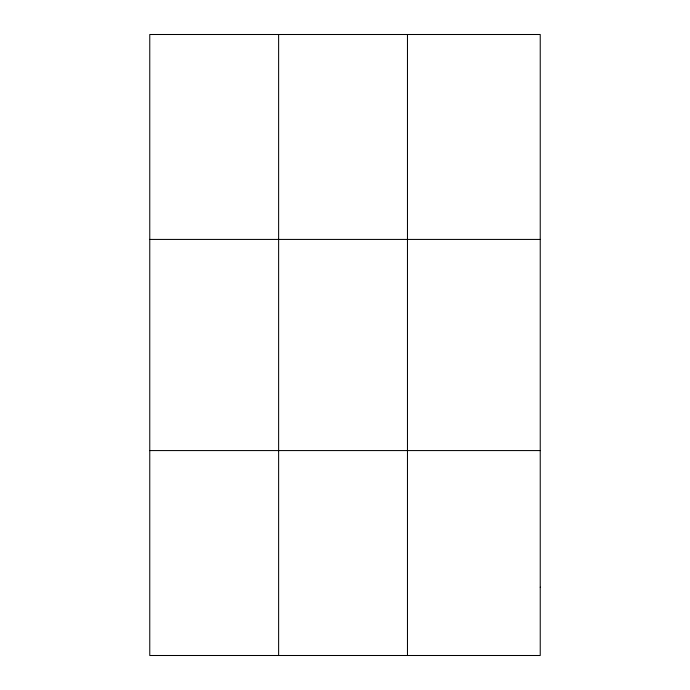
<?xml version="1.0" encoding="UTF-8"?>
<svg xmlns="http://www.w3.org/2000/svg" width="690" height="690" viewBox="0 0 690 690"><rect width="100%" height="100%" fill="white"/><g stroke="black" fill="none" stroke-linecap="round" stroke-linejoin="round"><path stroke-width="1.03" d="M278.622 34.5L278.622 655.5M407.471 34.5L407.471 655.5M149.764 239.43L540.236 239.43M149.764 450.57L540.236 450.57M540.236 587.19L540.236 655.5L149.764 655.5L149.764 34.5L540.236 34.5L540.236 587.19"/></g></svg>
